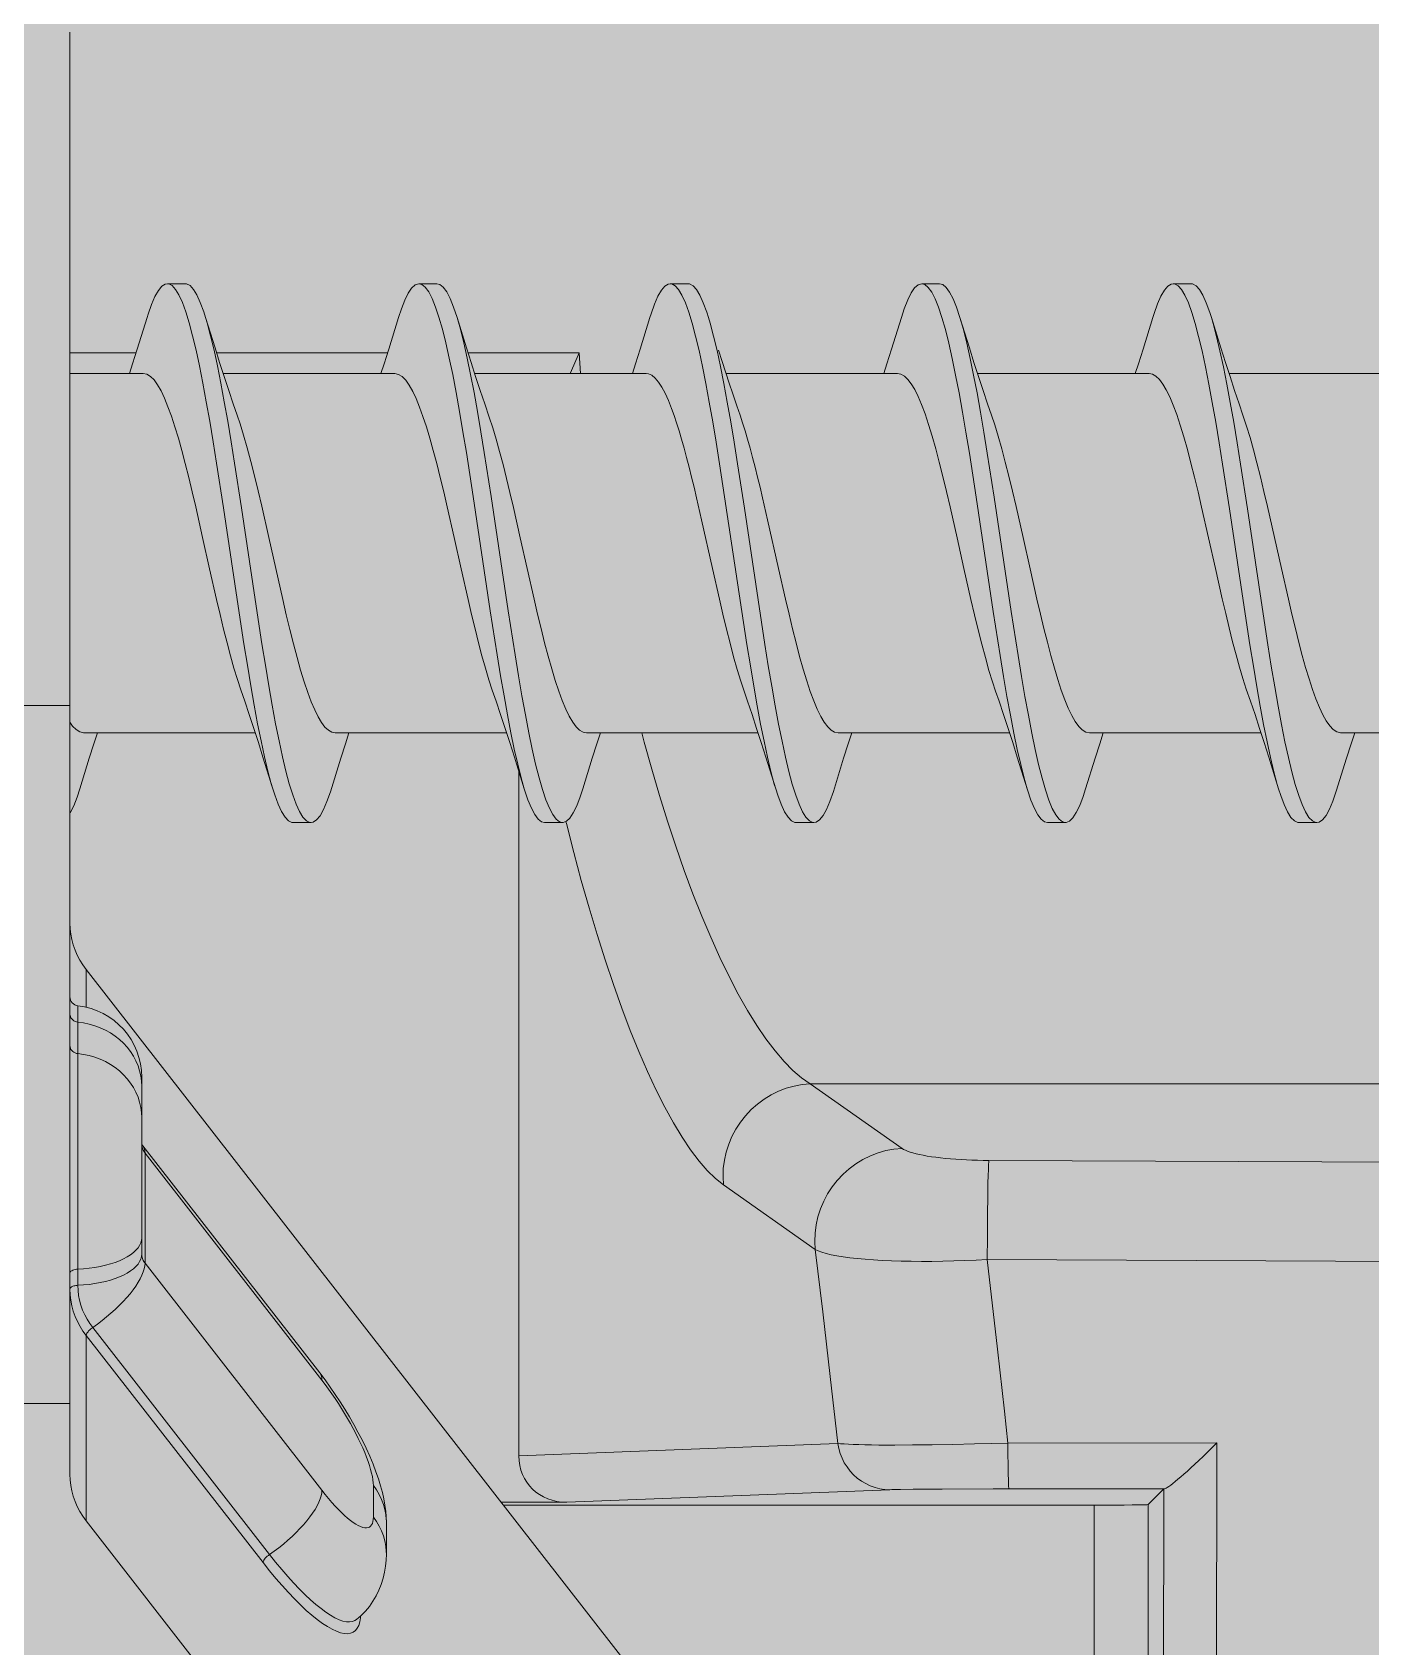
# Model space of a CAD drawing. Header units: millimetres. Extents: x -853320 to 19484, y -510814 to 9708.
# Drawn here: x 10881.43 to 10888.88, y 7735.73 to 7744.71 of the extents above; entities that cross this region are included whole.
import ezdxf

# ---------------------------------------------------------------- set-up
doc = ezdxf.new("R2010")
doc.units = ezdxf.units.MM
for name, color, linetype, lineweight in [('F_ARREDI', 7, 'Continuous', 5), ('F_ELETTRICO', 22, 'Continuous', 5), ('F_MULTI laminato OPACO', 1, 'Continuous', 5)]:
    doc.layers.add(name, color=color, linetype=linetype, lineweight=lineweight)

# ---------------------------------------------------------------- blocks, each defined once
blk = doc.blocks.new('SCATOLA INCASSO_1 P_sezione e pianta')
at = {"layer": 'F_ELETTRICO'}
for p, q in [((55460.8912, -13678.8278), (55460.8912, -13670.8252)), ((55460.5912, -13678.8304), (55460.5912, -13671.1252)), ((55466.5034, -13678.7405), (55461.733, -13672.6172)), ((55460.5035, -13678.9181), (55460.511, -13675.0829)), ((55466.5034, -13681.8091), (55461.733, -13675.6858)), ((55460.2083, -13679.1736), (55460.2113, -13677.2946)), ((55464.9988, -13678.1902), (55464.9729, -13678.2127)), ((55465.5186, -13678.5078), (55466.5034, -13679.7719)), ((55464.8318, -13678.7303), (55464.8318, -13678.5549)), ((55465.4822, -13678.5525), (55466.467, -13679.8166)), ((55464.9042, -13678.9365), (55464.9042, -13678.7611)), ((55466.5034, -13678.7405), (55466.5034, -13679.7719)), ((55460.5912, -13678.8304), (55460.5035, -13678.9181)), ((55460.8912, -13678.8278), (55464.1808, -13678.8278)), ((55463.8276, -13678.8434), (55462.0287, -13678.9136)), ((55463.8276, -13678.8434), (55464.1929, -13678.8434)), ((55461.4538, -13678.9183), (55460.5003, -13678.9185)), ((55461.3697, -13679.0012), (55461.3689, -13678.9663)), ((55461.7382, -13678.9173), (55461.4538, -13678.9183)), ((55461.8983, -13678.916), (55461.7382, -13678.9173)), ((55461.9691, -13678.9151), (55461.8983, -13678.916)), ((55462.0041, -13678.9144), (55461.9691, -13678.9151)), ((55465.1909, -13678.9101), (55466.1757, -13680.1742)), ((55461.3703, -13679.0438), (55461.3697, -13679.0012)), ((55461.371, -13679.1187), (55461.3703, -13679.0438)), ((55466.5938, -13687.0278), (55466.5938, -13678.9983)), ((55461.3713, -13679.1734), (55461.371, -13679.1187)), ((55464.0938, -13679.102), (55462.3185, -13679.1713)), ((55464.0938, -13679.102), (55464.0938, -13682.9122)), ((55461.3713, -13679.1734), (55460.2083, -13679.1736)), ((55461.5582, -13679.1681), (55461.3713, -13679.1734)), ((55461.6787, -13679.1655), (55461.5582, -13679.1681)), ((55461.7939, -13679.1636), (55461.6787, -13679.1655)), ((55461.902, -13679.1624), (55461.7939, -13679.1636)), ((55462.3608, -13679.5436), (55462.3185, -13679.1713)), ((55468.0938, -13679.3938), (55466.5938, -13679.3938)), ((55462.4026, -13679.9033), (55462.3608, -13679.5436)), ((55465.2031, -13679.5634), (55465.1734, -13679.5244)), ((55466.1757, -13680.7879), (55465.1909, -13679.5238)), ((55466.1879, -13680.8275), (55465.2031, -13679.5634)), ((55461.4861, -13680.1948), (55461.4292, -13679.6962)), ((55462.4439, -13680.2506), (55462.4026, -13679.9033)), ((55466.5494, -13680.0515), (55466.5494, -13681.6077)), ((55461.4861, -13680.1948), (55437.3638, -13680.0865)), ((55461.4857, -13680.3207), (55461.4861, -13680.1948)), ((55466.1757, -13680.1742), (55466.1757, -13680.7879)), ((55466.1938, -13680.2257), (55466.1938, -13681.2101)), ((55461.4847, -13680.4425), (55461.4857, -13680.3207)), ((55462.955, -13680.6105), (55462.4439, -13680.2506)), ((55461.4834, -13680.5523), (55461.4847, -13680.4425)), ((55461.4822, -13680.6154), (55461.4834, -13680.5523)), ((55461.4773, -13680.7467), (55437.3638, -13680.639)), ((55462.472, -13681.1733), (55461.9609, -13680.8135)), ((55466.1768, -13680.8014), (55466.1757, -13680.7879)), ((55466.1879, -13680.8275), (55466.1854, -13680.8241)), ((55462.472, -13681.1733), (55437.3638, -13681.1734)), ((55466.1951, -13681.1887), (55466.1938, -13681.1596)), ((55466.5034, -13681.5995), (55466.5034, -13681.8091)), ((55459.7513, -13682.6278), (55459.6513, -13682.6278)), ((55461.1513, -13682.6278), (55461.0513, -13682.6278)), ((55462.5513, -13682.6278), (55462.4513, -13682.6278)), ((55463.8318, -13682.6325), (55463.8294, -13682.6221)), ((55463.9513, -13682.6278), (55463.8513, -13682.6278)), ((55465.3513, -13682.6278), (55465.2513, -13682.6278)), ((55459.7333, -13682.7282), (55459.7524, -13682.7794)), ((55461.124, -13682.707), (55461.1431, -13682.7532)), ((55462.5338, -13682.7294), (55462.5529, -13682.7809)), ((55463.9245, -13682.708), (55463.9436, -13682.7545)), ((55465.3343, -13682.7306), (55465.3533, -13682.7823)), ((55459.919, -13682.9924), (55459.8641, -13682.8158)), ((55461.319, -13682.9924), (55461.2621, -13682.8095)), ((55462.719, -13682.9924), (55462.6641, -13682.8158)), ((55464.119, -13682.9924), (55464.0641, -13682.8158)), ((55465.519, -13682.9924), (55465.4641, -13682.8158)), ((55459.9286, -13683.0779), (55459.9476, -13683.1733)), ((55465.5295, -13683.0826), (55465.5486, -13683.1783)), ((55458.5623, -13683.1278), (55459.5173, -13683.1278)), ((55459.9623, -13683.1278), (55460.9173, -13683.1278)), ((55461.3623, -13683.1278), (55462.3173, -13683.1278)), ((55462.7623, -13683.1278), (55463.7173, -13683.1278)), ((55464.1623, -13683.1278), (55465.1173, -13683.1278)), ((55465.5623, -13683.1278), (55466.5173, -13683.1278)), ((55466.5938, -13683.2799), (55468.0938, -13683.2799)), ((55461.3145, -13683.5583), (55461.3526, -13683.8028)), ((55461.4145, -13683.5583), (55461.4526, -13683.8028)), ((55464.115, -13683.5614), (55464.1531, -13683.806)), ((55464.215, -13683.5614), (55464.2531, -13683.806)), ((55459.9238, -13683.6166), (55459.9619, -13683.864)), ((55460.0238, -13683.6166), (55460.0619, -13683.864)), ((55462.7243, -13683.6197), (55462.7624, -13683.8673)), ((55465.5248, -13683.6228), (55465.5629, -13683.8705)), ((55465.6248, -13683.6228), (55465.6629, -13683.8705)), ((55461.3526, -13683.8028), (55461.4479, -13684.4391)), ((55461.4526, -13683.8028), (55461.5479, -13684.4391)), ((55464.1531, -13683.806), (55464.2484, -13684.4423)), ((55464.2531, -13683.806), (55464.3484, -13684.4423)), ((55459.9619, -13683.864), (55460.0381, -13684.3745)), ((55460.0619, -13683.864), (55460.1381, -13684.3745)), ((55460.2161, -13684.042), (55460.1779, -13683.8729)), ((55462.6095, -13683.8712), (55462.6482, -13684.0419)), ((55462.7624, -13683.8673), (55462.8386, -13684.3778)), ((55463.0162, -13684.0421), (55462.9775, -13683.8712)), ((55464.0095, -13683.8712), (55464.0481, -13684.0417)), ((55464.4159, -13684.0409), (55464.3771, -13683.8697)), ((55465.5629, -13683.8705), (55465.6391, -13684.381)), ((55465.6629, -13683.8705), (55465.7391, -13684.381)), ((55462.6482, -13684.0419), (55462.7091, -13684.314)), ((55463.077, -13684.314), (55463.0162, -13684.0421)), ((55459.8868, -13684.215), (55459.9258, -13684.3873)), ((55461.2868, -13684.2149), (55461.326, -13684.3881)), ((55461.6935, -13684.386), (55461.6545, -13684.2138)), ((55465.4867, -13684.2147), (55465.5261, -13684.3885)), ((55465.8935, -13684.3859), (55465.8547, -13684.2146)), ((55462.7091, -13684.314), (55462.737, -13684.4355)), ((55463.105, -13684.4355), (55463.077, -13684.314)), ((55460.0381, -13684.3745), (55460.0762, -13684.6227)), ((55460.1381, -13684.3745), (55460.1762, -13684.6227)), ((55461.4479, -13684.4391), (55461.486, -13684.6843)), ((55461.5479, -13684.4391), (55461.586, -13684.6843)), ((55462.8386, -13684.3778), (55462.8767, -13684.6258)), ((55464.2484, -13684.4423), (55464.2865, -13684.6873)), ((55464.3484, -13684.4423), (55464.3865, -13684.6873)), ((55465.6391, -13684.381), (55465.6772, -13684.6289)), ((55465.7391, -13684.381), (55465.7772, -13684.6289)), ((55462.8628, -13684.8967), (55462.8806, -13684.9484)), ((55462.9148, -13684.8593), (55462.9339, -13684.9685)), ((55462.8806, -13684.9484), (55462.9034, -13685.0156)), ((55462.9339, -13684.9685), (55462.9529, -13685.0715)), ((55462.9034, -13685.0156), (55462.9229, -13685.0744)), ((55462.9529, -13685.0715), (55462.972, -13685.1676)), ((55459.1853, -13685.1278), (55460.1403, -13685.1278)), ((55460.5853, -13685.1278), (55461.5403, -13685.1278)), ((55461.9853, -13685.1278), (55462.9403, -13685.1278)), ((55463.3853, -13685.1278), (55464.3403, -13685.1278)), ((55463.7585, -13685.2427), (55463.7501, -13685.1278)), ((55464.7853, -13685.1278), (55465.7403, -13685.1278)), ((55466.1853, -13685.1278), (55466.5938, -13685.1278)), ((55460.1859, -13685.2701), (55460.2385, -13685.4397)), ((55461.5859, -13685.2701), (55461.6385, -13685.4397)), ((55463.7585, -13685.2427), (55464.3772, -13685.2427)), ((55464.3859, -13685.2701), (55464.4385, -13685.4397)), ((55464.8255, -13685.2427), (55465.7772, -13685.2427)), ((55465.7859, -13685.2701), (55465.8385, -13685.4397)), ((55466.2255, -13685.2427), (55466.5938, -13685.2427)), ((55460.3477, -13685.4685), (55460.3667, -13685.521)), ((55461.7575, -13685.4967), (55461.7765, -13685.544)), ((55464.5579, -13685.498), (55464.577, -13685.5451)), ((55465.9487, -13685.4714), (55465.9677, -13685.5234)), ((55460.3513, -13685.6278), (55460.4513, -13685.6278)), ((55461.7513, -13685.6278), (55461.8513, -13685.6278)), ((55463.1513, -13685.6278), (55463.2513, -13685.6278)), ((55464.5513, -13685.6278), (55464.6513, -13685.6278)), ((55465.9513, -13685.6278), (55466.0513, -13685.6278))]:
    blk.add_line(p, q, dxfattribs=at)
for points in [[(55464.98, -13678.1772), (55464.9858, -13678.1579), (55464.9939, -13678.1418), (55465.0044, -13678.129), (55465.0169, -13678.1197), (55465.0316, -13678.1139), (55465.0484, -13678.1115), (55465.0672, -13678.1126), (55465.0878, -13678.1171), (55465.1103, -13678.125), (55465.1344, -13678.1363), (55465.1602, -13678.151), (55465.1876, -13678.1689), (55465.2163, -13678.19), (55465.2464, -13678.2143), (55465.2778, -13678.2417), (55465.3101, -13678.272), (55465.3434, -13678.3051), (55465.3776, -13678.3411), (55465.4123, -13678.3794), (55465.4473, -13678.4199), (55465.4827, -13678.4627), (55465.5186, -13678.5078)], [(55464.9729, -13678.2127), (55464.9488, -13678.2374), (55464.9266, -13678.2639), (55464.9066, -13678.2922), (55464.8887, -13678.3221), (55464.8732, -13678.3535), (55464.86, -13678.3863), (55464.8494, -13678.4202), (55464.8414, -13678.4542), (55464.836, -13678.4879), (55464.8328, -13678.5215), (55464.8318, -13678.5549)], [(55464.976, -13678.21), (55464.9765, -13678.1998), (55464.98, -13678.1772)], [(55464.9988, -13678.1902), (55465.0069, -13678.1847), (55465.0208, -13678.1792), (55465.0367, -13678.177), (55465.0545, -13678.178), (55465.074, -13678.1823), (55465.0953, -13678.1898), (55465.1182, -13678.2005), (55465.1426, -13678.2144), (55465.1685, -13678.2313), (55465.1957, -13678.2514), (55465.2242, -13678.2743), (55465.2538, -13678.3002), (55465.2845, -13678.3289), (55465.316, -13678.3603), (55465.3483, -13678.3942), (55465.3812, -13678.4306), (55465.4146, -13678.4692), (55465.4483, -13678.5099), (55465.4822, -13678.5525)], [(55465.4822, -13678.5525), (55465.4887, -13678.5477), (55465.4949, -13678.5426), (55465.5007, -13678.5372), (55465.5059, -13678.5317), (55465.5103, -13678.5263), (55465.5138, -13678.5211), (55465.5165, -13678.5162), (55465.5181, -13678.5117), (55465.5186, -13678.5078)], [(55464.8318, -13678.5549), (55464.8322, -13678.5705), (55464.8349, -13678.5995), (55464.8402, -13678.6283), (55464.8481, -13678.6566), (55464.8585, -13678.6841), (55464.8714, -13678.7109), (55464.8866, -13678.7366), (55464.9042, -13678.7611)], [(55465.4822, -13678.5525), (55465.4559, -13678.5712), (55465.4301, -13678.5907), (55465.4048, -13678.611), (55465.3803, -13678.6319), (55465.3567, -13678.6533), (55465.3342, -13678.675), (55465.3128, -13678.6969), (55465.2929, -13678.7188), (55465.2744, -13678.7407), (55465.2575, -13678.7623), (55465.2423, -13678.7835), (55465.229, -13678.8042), (55465.2175, -13678.8242), (55465.208, -13678.8435), (55465.2006, -13678.8618), (55465.1952, -13678.8791), (55465.192, -13678.8952), (55465.1909, -13678.9101)], [(55464.9042, -13678.7611), (55464.9048, -13678.7476), (55464.9066, -13678.7357), (55464.9096, -13678.7255), (55464.9139, -13678.717), (55464.9194, -13678.7103), (55464.926, -13678.7053), (55464.9337, -13678.7022), (55464.9426, -13678.7009), (55464.9525, -13678.7014), (55464.9634, -13678.7038), (55464.9753, -13678.708), (55464.9882, -13678.714), (55465.0018, -13678.7218), (55465.0164, -13678.7313), (55465.0316, -13678.7425), (55465.0476, -13678.7554), (55465.0642, -13678.77), (55465.0813, -13678.786), (55465.0988, -13678.8035), (55465.1168, -13678.8224), (55465.1351, -13678.8426), (55465.1535, -13678.8639), (55465.1721, -13678.8864), (55465.1909, -13678.9101)], [(55464.8757, -13678.9734), (55464.8637, -13678.9348), (55464.8539, -13678.8979), (55464.8459, -13678.8625), (55464.8397, -13678.8282), (55464.8353, -13678.7948), (55464.8327, -13678.7623), (55464.8318, -13678.7303)], [(55464.8322, -13678.7458), (55464.8349, -13678.7749), (55464.8402, -13678.8036), (55464.8481, -13678.8319), (55464.8585, -13678.8595), (55464.8714, -13678.8862), (55464.8866, -13678.912), (55464.9042, -13678.9365)], [(55466.5938, -13678.9983), (55466.5926, -13678.9676), (55466.5892, -13678.9373), (55466.5835, -13678.9074), (55466.5755, -13678.8778), (55466.5653, -13678.8487), (55466.5529, -13678.8203), (55466.5385, -13678.7929), (55466.522, -13678.7663), (55466.5034, -13678.7405)], [(55460.2083, -13679.1736), (55460.2849, -13679.0989), (55460.3084, -13679.0766), (55460.3308, -13679.0556), (55460.3521, -13679.036), (55460.3722, -13679.0176), (55460.3913, -13679.0007), (55460.4089, -13678.9852), (55460.4251, -13678.9713), (55460.44, -13678.959), (55460.4533, -13678.9483), (55460.4651, -13678.9392), (55460.4754, -13678.9317), (55460.4841, -13678.926), (55460.4911, -13678.9219), (55460.4965, -13678.9194), (55460.5003, -13678.9185)], [(55460.5035, -13678.9181), (55460.5033, -13678.9182), (55460.503, -13678.9182), (55460.5026, -13678.9183), (55460.502, -13678.9184), (55460.5012, -13678.9184), (55460.5003, -13678.9185)], [(55461.3689, -13678.9663), (55461.3684, -13678.9521), (55461.368, -13678.9403), (55461.3675, -13678.9309), (55461.367, -13678.9241), (55461.3665, -13678.9199), (55461.366, -13678.9183)], [(55462.0287, -13678.9136), (55462.0177, -13678.914), (55462.0041, -13678.9144)], [(55462.3185, -13679.1713), (55462.3132, -13679.1433), (55462.3054, -13679.1159), (55462.295, -13679.0894), (55462.2822, -13679.064), (55462.2672, -13679.04), (55462.2499, -13679.0175), (55462.2307, -13678.9968), (55462.2097, -13678.9781), (55462.187, -13678.9615), (55462.1628, -13678.9472), (55462.1375, -13678.9353), (55462.1112, -13678.9259), (55462.0841, -13678.9191), (55462.0566, -13678.915), (55462.0287, -13678.9136)], [(55465.1734, -13679.5244), (55465.1445, -13679.4845), (55465.1164, -13679.444), (55465.0893, -13679.403), (55465.0632, -13679.3617), (55465.0379, -13679.3197), (55465.0134, -13679.2771), (55464.9899, -13679.2342), (55464.9672, -13679.1905), (55464.9452, -13679.1454), (55464.9245, -13679.0998), (55464.9059, -13679.0558), (55464.8898, -13679.0138), (55464.8757, -13678.9734)], [(55465.1909, -13679.5238), (55465.1721, -13679.4991), (55465.1535, -13679.4738), (55465.1351, -13679.4479), (55465.1168, -13679.4212), (55465.0988, -13679.3939), (55465.0813, -13679.3664), (55465.0642, -13679.3385), (55465.0476, -13679.3104), (55465.0316, -13679.2824), (55465.0164, -13679.2545), (55465.0018, -13679.2267), (55464.9882, -13679.1993), (55464.9753, -13679.1724), (55464.9634, -13679.1459), (55464.9525, -13679.1203), (55464.9426, -13679.0954), (55464.9337, -13679.0713), (55464.926, -13679.0483), (55464.9194, -13679.0264), (55464.9139, -13679.0057), (55464.9096, -13678.9862), (55464.9066, -13678.9683), (55464.9048, -13678.9517), (55464.9042, -13678.9365)], [(55461.4292, -13679.6962), (55461.3907, -13679.3503), (55461.3713, -13679.1734)], [(55462.3185, -13679.1713), (55462.3025, -13679.1696), (55462.2827, -13679.168), (55462.2592, -13679.1665), (55462.2322, -13679.1653), (55462.2016, -13679.1643), (55462.1677, -13679.1634), (55462.1306, -13679.1627), (55462.0903, -13679.1623), (55462.0472, -13679.162), (55462.0013, -13679.1619), (55461.902, -13679.1624)], [(55465.2031, -13679.5634), (55465.2006, -13679.56), (55465.1952, -13679.5494), (55465.192, -13679.5373), (55465.1909, -13679.5238)], [(55466.467, -13679.8166), (55466.4719, -13679.8131), (55466.4767, -13679.8093), (55466.4812, -13679.8054), (55466.4855, -13679.8013), (55466.4894, -13679.7972), (55466.493, -13679.7931), (55466.4961, -13679.7891), (55466.4987, -13679.7852), (55466.5007, -13679.7815), (55466.5022, -13679.778), (55466.5031, -13679.7748), (55466.5034, -13679.7719)], [(55466.5034, -13679.7719), (55466.5214, -13679.7967), (55466.5376, -13679.8227), (55466.5521, -13679.85), (55466.5647, -13679.8785), (55466.5751, -13679.9079), (55466.5833, -13679.938), (55466.5891, -13679.9683), (55466.5927, -13679.9989), (55466.5938, -13680.0297)], [(55466.467, -13679.8166), (55466.4407, -13679.8353), (55466.4149, -13679.8548), (55466.3896, -13679.8751), (55466.3651, -13679.896), (55466.3415, -13679.9174), (55466.319, -13679.9391), (55466.2977, -13679.961), (55466.2777, -13679.9829), (55466.2592, -13680.0048), (55466.2423, -13680.0264), (55466.2271, -13680.0476), (55466.2138, -13680.0683), (55466.2023, -13680.0883), (55466.1928, -13680.1076), (55466.1854, -13680.1259), (55466.18, -13680.1432), (55466.1768, -13680.1593), (55466.1757, -13680.1742)], [(55466.467, -13679.8166), (55466.4834, -13679.8392), (55466.4982, -13679.8629), (55466.5114, -13679.8877), (55466.5228, -13679.9137), (55466.5323, -13679.9405), (55466.5398, -13679.9679), (55466.5451, -13679.9956), (55466.5483, -13680.0235), (55466.5494, -13680.0515)], [(55466.5494, -13680.0515), (55466.5173, -13680.0536), (55466.4858, -13680.0569), (55466.4549, -13680.0613), (55466.425, -13680.0668), (55466.3962, -13680.0733), (55466.3687, -13680.0808), (55466.3427, -13680.0893), (55466.3183, -13680.0986), (55466.2957, -13680.1088), (55466.2751, -13680.1198), (55466.2565, -13680.1315), (55466.2402, -13680.1438), (55466.2263, -13680.1566), (55466.2147, -13680.1699), (55466.2056, -13680.1835), (55466.1991, -13680.1974), (55466.1951, -13680.2115), (55466.1938, -13680.2257)], [(55466.5494, -13680.0515), (55466.5554, -13680.051), (55466.5612, -13680.0503), (55466.5667, -13680.0492), (55466.572, -13680.0478), (55466.5768, -13680.0462), (55466.5811, -13680.0443), (55466.5849, -13680.0422), (55466.588, -13680.0399), (55466.5905, -13680.0375), (55466.5924, -13680.035), (55466.5935, -13680.0324), (55466.5938, -13680.0297)], [(55466.5494, -13680.1414), (55466.5173, -13680.1435), (55466.4858, -13680.1468), (55466.4549, -13680.1512), (55466.425, -13680.1567), (55466.3962, -13680.1632), (55466.3687, -13680.1707), (55466.3427, -13680.1792), (55466.3183, -13680.1885), (55466.2957, -13680.1987), (55466.2751, -13680.2097), (55466.2565, -13680.2214), (55466.2402, -13680.2336), (55466.2263, -13680.2465), (55466.2147, -13680.2597)], [(55466.5494, -13680.1414), (55466.5573, -13680.1407), (55466.5649, -13680.1394), (55466.572, -13680.1377), (55466.5783, -13680.1355), (55466.5837, -13680.1328), (55466.588, -13680.1298), (55466.5912, -13680.1266), (55466.5932, -13680.1231), (55466.5938, -13680.1196)], [(55462.4439, -13680.2506), (55462.4272, -13680.2428), (55462.4067, -13680.2354), (55462.3826, -13680.2285), (55462.3549, -13680.2219), (55462.3237, -13680.2158), (55462.2892, -13680.2102), (55462.2514, -13680.2052), (55462.2105, -13680.2006), (55462.1667, -13680.1966), (55462.1202, -13680.1932), (55462.0711, -13680.1903), (55462.0197, -13680.188), (55461.9661, -13680.1863), (55461.9105, -13680.1852), (55461.8532, -13680.1848), (55461.7944, -13680.1849), (55461.7343, -13680.1857), (55461.6732, -13680.1871), (55461.6113, -13680.1891), (55461.5488, -13680.1916), (55461.4861, -13680.1948)], [(55466.1757, -13680.1742), (55466.1794, -13680.1792), (55466.1827, -13680.1845), (55466.1856, -13680.19), (55466.1881, -13680.1957), (55466.1902, -13680.2016), (55466.1918, -13680.2076), (55466.1929, -13680.2136), (55466.1936, -13680.2197), (55466.1938, -13680.2257)], [(55461.9609, -13680.8135), (55462.0059, -13680.8094), (55462.0506, -13680.8012), (55462.0944, -13680.7888), (55462.1372, -13680.7723), (55462.1783, -13680.752), (55462.2177, -13680.728), (55462.2548, -13680.7004), (55462.2894, -13680.6696), (55462.3211, -13680.6358), (55462.3497, -13680.5992), (55462.375, -13680.5603), (55462.3967, -13680.5193), (55462.4147, -13680.4766), (55462.4287, -13680.4325), (55462.4387, -13680.3875), (55462.4446, -13680.3419), (55462.4463, -13680.2962), (55462.4439, -13680.2506)], [(55466.2147, -13680.2597), (55466.2056, -13680.2734), (55466.1991, -13680.2873), (55466.1951, -13680.3014), (55466.1938, -13680.3156)], [(55461.4773, -13680.7467), (55461.4781, -13680.7377), (55461.4788, -13680.7252), (55461.4795, -13680.7094), (55461.4802, -13680.6903), (55461.4809, -13680.6682), (55461.4822, -13680.6154)], [(55462.4721, -13681.1734), (55462.5171, -13681.1693), (55462.5617, -13681.161), (55462.6056, -13681.1486), (55462.6483, -13681.1322), (55462.6895, -13681.1119), (55462.7288, -13681.0878), (55462.7659, -13681.0603), (55462.8005, -13681.0295), (55462.8323, -13680.9956), (55462.8609, -13680.9591), (55462.8862, -13680.9202), (55462.9079, -13680.8791), (55462.9258, -13680.8364), (55462.9399, -13680.7924), (55462.9499, -13680.7474), (55462.9558, -13680.7018), (55462.9575, -13680.656), (55462.955, -13680.6105)], [(55463.8294, -13682.6221), (55463.7886, -13682.4617), (55463.7466, -13682.3052), (55463.7033, -13682.1526), (55463.6591, -13682.0051), (55463.6139, -13681.8628), (55463.5677, -13681.7256), (55463.521, -13681.5948), (55463.4737, -13681.4705), (55463.4259, -13681.3525), (55463.3778, -13681.2419), (55463.3297, -13681.1388), (55463.2813, -13681.0431), (55463.2332, -13680.9557), (55463.1854, -13680.8765), (55463.1378, -13680.8056), (55463.091, -13680.7435), (55463.0449, -13680.6904), (55462.9996, -13680.646), (55462.955, -13680.6105)], [(55461.9609, -13680.8135), (55461.9524, -13680.8082), (55461.942, -13680.8031), (55461.9299, -13680.798), (55461.9158, -13680.7931), (55461.9, -13680.7884), (55461.8825, -13680.7838), (55461.8634, -13680.7794), (55461.8427, -13680.7753), (55461.8206, -13680.7713), (55461.7971, -13680.7676), (55461.7722, -13680.7642), (55461.7462, -13680.7611), (55461.7192, -13680.7582), (55461.691, -13680.7556), (55461.6621, -13680.7534), (55461.6324, -13680.7514), (55461.602, -13680.7498), (55461.5713, -13680.7485), (55461.5403, -13680.7476), (55461.509, -13680.747), (55461.4773, -13680.7467)], [(55466.1881, -13680.8094), (55466.1856, -13680.8037), (55466.1827, -13680.7982), (55466.1794, -13680.7929), (55466.1757, -13680.7879)], [(55466.1854, -13680.8241), (55466.18, -13680.8135), (55466.1768, -13680.8014)], [(55466.1879, -13680.8275), (55466.1898, -13680.8302), (55466.1912, -13680.8325), (55466.1923, -13680.8345), (55466.193, -13680.8361), (55466.1934, -13680.8372), (55466.1936, -13680.8381), (55466.1938, -13680.8388), (55466.1938, -13680.8392), (55466.1938, -13680.8395)], [(55466.1938, -13680.8395), (55466.1936, -13680.8334), (55466.1929, -13680.8273), (55466.1918, -13680.8213), (55466.1902, -13680.8153), (55466.1881, -13680.8094)], [(55466.5494, -13681.3415), (55466.5173, -13681.3371), (55466.4858, -13681.3304), (55466.4549, -13681.3214), (55466.425, -13681.3101), (55466.3962, -13681.2968), (55466.3687, -13681.2814), (55466.3427, -13681.264), (55466.3183, -13681.2448), (55466.2957, -13681.2239), (55466.2751, -13681.2014), (55466.2565, -13681.1775), (55466.2402, -13681.1523), (55466.2263, -13681.126), (55466.2147, -13681.0988), (55466.2056, -13681.0708), (55466.1991, -13681.0422), (55466.1951, -13681.0133), (55466.1938, -13680.9842)], [(55463.4095, -13683.1278), (55463.3958, -13683.0753), (55463.3544, -13682.9254), (55463.3113, -13682.7786), (55463.2666, -13682.6353), (55463.2207, -13682.4961), (55463.1735, -13682.3614), (55463.1251, -13682.2316), (55463.0759, -13682.1074), (55463.0259, -13681.989), (55462.9752, -13681.8769), (55462.9241, -13681.7715), (55462.8728, -13681.6732), (55462.8212, -13681.5822), (55462.7698, -13681.4989), (55462.7187, -13681.4236), (55462.6678, -13681.3565), (55462.6177, -13681.2978), (55462.5684, -13681.2476), (55462.5199, -13681.2061), (55462.472, -13681.1733)], [(55466.5494, -13681.5168), (55466.5173, -13681.5124), (55466.4858, -13681.5057), (55466.4549, -13681.4967), (55466.425, -13681.4855), (55466.3962, -13681.4721), (55466.3687, -13681.4567), (55466.3427, -13681.4394), (55466.3183, -13681.4201), (55466.2957, -13681.3992), (55466.2751, -13681.3767), (55466.2565, -13681.3528), (55466.2402, -13681.3276), (55466.2263, -13681.3013), (55466.2147, -13681.2741), (55466.2056, -13681.2461), (55466.1991, -13681.2176), (55466.1951, -13681.1887)], [(55466.5494, -13681.3415), (55466.5573, -13681.3429), (55466.5649, -13681.3454), (55466.572, -13681.349), (55466.5783, -13681.3536), (55466.5837, -13681.359), (55466.588, -13681.3651), (55466.5912, -13681.3718), (55466.5932, -13681.3789), (55466.5938, -13681.3862)], [(55466.5494, -13681.5168), (55466.5573, -13681.5182), (55466.5649, -13681.5208), (55466.572, -13681.5244), (55466.5783, -13681.5289), (55466.5837, -13681.5344), (55466.588, -13681.5405), (55466.5912, -13681.5472), (55466.5932, -13681.5543), (55466.5938, -13681.5615)], [(55466.5938, -13682.0669), (55466.5926, -13682.0362), (55466.5892, -13682.0059), (55466.5835, -13681.976), (55466.5755, -13681.9464), (55466.5653, -13681.9173), (55466.5529, -13681.8889), (55466.5385, -13681.8615), (55466.522, -13681.8349), (55466.5034, -13681.8091)], [(55459.5428, -13682.8021), (55459.5619, -13682.747), (55459.5809, -13682.702), (55459.6, -13682.6674), (55459.619, -13682.6435), (55459.6381, -13682.6304), (55459.6513, -13682.6278)], [(55459.6513, -13682.6278), (55459.6571, -13682.6283), (55459.6762, -13682.6371), (55459.6952, -13682.6568), (55459.7143, -13682.6873), (55459.7333, -13682.7282)], [(55459.7513, -13682.6278), (55459.7571, -13682.6283), (55459.7762, -13682.6371), (55459.7952, -13682.6568), (55459.8143, -13682.6873), (55459.8333, -13682.7282), (55459.8524, -13682.7794), (55459.8641, -13682.8158)], [(55460.9385, -13682.8158), (55460.9526, -13682.7727), (55460.9716, -13682.7227), (55460.9907, -13682.683), (55461.0097, -13682.6538), (55461.0288, -13682.6354), (55461.0478, -13682.628), (55461.0513, -13682.6278)], [(55461.0513, -13682.6278), (55461.0669, -13682.6314), (55461.0859, -13682.6459), (55461.105, -13682.6711), (55461.124, -13682.707)], [(55461.1513, -13682.6278), (55461.1669, -13682.6314), (55461.1859, -13682.6459), (55461.205, -13682.6711), (55461.224, -13682.707), (55461.2431, -13682.7532), (55461.2621, -13682.8095)], [(55462.3433, -13682.8006), (55462.3623, -13682.7458), (55462.3814, -13682.701), (55462.4004, -13682.6667), (55462.4195, -13682.643), (55462.4385, -13682.6302), (55462.4513, -13682.6278)], [(55462.4513, -13682.6278), (55462.4576, -13682.6284), (55462.4767, -13682.6375), (55462.4957, -13682.6574), (55462.5148, -13682.6882), (55462.5338, -13682.7294)], [(55462.5513, -13682.6278), (55462.5576, -13682.6284), (55462.5767, -13682.6375), (55462.5957, -13682.6574), (55462.6148, -13682.6882), (55462.6338, -13682.7294), (55462.6529, -13682.7809), (55462.6641, -13682.8158)], [(55463.7385, -13682.8158), (55463.7531, -13682.7712), (55463.7721, -13682.7215), (55463.7912, -13682.6821), (55463.8102, -13682.6532), (55463.8293, -13682.6351), (55463.8483, -13682.6279), (55463.8513, -13682.6278)], [(55463.8513, -13682.6278), (55463.8674, -13682.6317), (55463.8864, -13682.6464), (55463.9055, -13682.6719), (55463.9245, -13682.708)], [(55463.9513, -13682.6278), (55463.9674, -13682.6317), (55463.9864, -13682.6464), (55464.0055, -13682.6719), (55464.0245, -13682.708), (55464.0436, -13682.7545), (55464.0641, -13682.8158)], [(55465.0859, -13682.9855), (55465.1438, -13682.7991), (55465.1628, -13682.7445), (55465.1819, -13682.7), (55465.2009, -13682.666), (55465.22, -13682.6426), (55465.239, -13682.6301), (55465.2513, -13682.6278)], [(55465.2513, -13682.6278), (55465.2581, -13682.6285), (55465.2771, -13682.6378), (55465.2962, -13682.6581), (55465.3152, -13682.6891), (55465.3343, -13682.7306)], [(55465.3513, -13682.6278), (55465.3581, -13682.6285), (55465.3771, -13682.6378), (55465.3962, -13682.6581), (55465.4152, -13682.6891), (55465.4343, -13682.7306), (55465.4533, -13682.7823), (55465.4641, -13682.8158)], [(55461.1431, -13682.7532), (55461.1621, -13682.8095), (55461.1812, -13682.8755), (55461.2002, -13682.9505), (55461.2193, -13683.0342), (55461.2383, -13683.1259)], [(55463.9436, -13682.7545), (55463.9626, -13682.8111), (55463.9817, -13682.8773), (55464.0007, -13682.9526), (55464.0198, -13683.0365), (55464.0388, -13683.1283)], [(55466.5385, -13682.8158), (55466.5535, -13682.7699), (55466.5726, -13682.7204), (55466.5917, -13682.6812), (55466.5938, -13682.678)], [(55459.5428, -13682.8021), (55459.4859, -13682.9855), (55459.4602, -13683.0664), (55459.4403, -13683.1278)], [(55459.7524, -13682.7794), (55459.7714, -13682.8405), (55459.7905, -13682.9109), (55459.8095, -13682.9903), (55459.8286, -13683.0779), (55459.8476, -13683.1733)], [(55459.8641, -13682.8158), (55459.8714, -13682.8405), (55459.8905, -13682.9109), (55459.9095, -13682.9903), (55459.9286, -13683.0779)], [(55460.9385, -13682.8158), (55460.8859, -13682.9855), (55460.8602, -13683.0664), (55460.8403, -13683.1278)], [(55461.2641, -13682.8158), (55461.2812, -13682.8755), (55461.3002, -13682.9505), (55461.3193, -13683.0342), (55461.3383, -13683.1259)], [(55462.3433, -13682.8006), (55462.2859, -13682.9855), (55462.2602, -13683.0664), (55462.2403, -13683.1278)], [(55462.5529, -13682.7809), (55462.5719, -13682.8422), (55462.591, -13682.9129), (55462.61, -13682.9924), (55462.6291, -13683.0803), (55462.6481, -13683.1758)], [(55462.6641, -13682.8158), (55462.6719, -13682.8422), (55462.691, -13682.9129), (55462.71, -13682.9924), (55462.7291, -13683.0803), (55462.7481, -13683.1758), (55462.7672, -13683.2783), (55462.7862, -13683.3869), (55462.8053, -13683.501), (55462.8243, -13683.6197), (55462.8434, -13683.7421)], [(55463.7385, -13682.8158), (55463.6859, -13682.9855), (55463.6602, -13683.0664), (55463.6403, -13683.1278)], [(55464.0641, -13682.8158), (55464.0817, -13682.8773), (55464.1007, -13682.9526), (55464.1198, -13683.0365), (55464.1388, -13683.1283)], [(55465.3533, -13682.7823), (55465.3724, -13682.8439), (55465.3914, -13682.9148), (55465.4105, -13682.9946), (55465.4295, -13683.0826), (55465.4486, -13683.1783)], [(55465.4641, -13682.8158), (55465.4724, -13682.8439), (55465.4914, -13682.9148), (55465.5105, -13682.9946), (55465.5295, -13683.0826)], [(55466.5385, -13682.8158), (55466.4859, -13682.9855), (55466.4602, -13683.0664), (55466.4403, -13683.1278)], [(55460.0206, -13683.303), (55459.9955, -13683.2286), (55459.9702, -13683.152), (55459.9447, -13683.0733), (55459.919, -13682.9924)], [(55461.4399, -13683.3589), (55461.4206, -13683.303), (55461.3955, -13683.2286), (55461.3702, -13683.152), (55461.3447, -13683.0733), (55461.319, -13682.9924)], [(55462.8399, -13683.3589), (55462.8206, -13683.303), (55462.7955, -13683.2286), (55462.7702, -13683.152), (55462.7447, -13683.0733), (55462.719, -13682.9924)], [(55464.2419, -13683.3647), (55464.2206, -13683.303), (55464.1955, -13683.2286), (55464.1702, -13683.152), (55464.1447, -13683.0733), (55464.119, -13682.9924)], [(55465.0859, -13682.9855), (55465.0602, -13683.0664), (55465.0403, -13683.1278)], [(55465.6424, -13683.3662), (55465.6206, -13683.303), (55465.5955, -13683.2286), (55465.5702, -13683.152), (55465.5447, -13683.0733), (55465.519, -13682.9924)], [(55459.5173, -13683.1278), (55459.52, -13683.1279), (55459.5398, -13683.1328), (55459.5596, -13683.1457), (55459.5793, -13683.1662), (55459.5987, -13683.1938), (55459.618, -13683.2282), (55459.6372, -13683.2691), (55459.6564, -13683.3163), (55459.6754, -13683.3691), (55459.6945, -13683.4275), (55459.7135, -13683.4908), (55459.7325, -13683.5588), (55459.7515, -13683.6312), (55459.7708, -13683.708), (55459.7902, -13683.7885), (55459.8096, -13683.8713)], [(55459.8476, -13683.1733), (55459.8667, -13683.2756), (55459.8857, -13683.3841), (55459.9048, -13683.4981), (55459.9238, -13683.6166)], [(55459.9476, -13683.1733), (55459.9667, -13683.2756), (55459.9857, -13683.3841), (55460.0048, -13683.4981), (55460.0238, -13683.6166)], [(55460.9173, -13683.1278), (55460.9377, -13683.1319), (55460.9573, -13683.1438), (55460.9769, -13683.1633), (55460.9964, -13683.19), (55461.0157, -13683.2237), (55461.0351, -13683.2643), (55461.0545, -13683.3114), (55461.0739, -13683.3646), (55461.0933, -13683.4237), (55461.1128, -13683.4883), (55461.1323, -13683.558), (55461.1517, -13683.6318), (55461.171, -13683.7088), (55461.1903, -13683.7887), (55461.2095, -13683.8712)], [(55461.2383, -13683.1259), (55461.2574, -13683.2249), (55461.2764, -13683.3305), (55461.2955, -13683.4419), (55461.3145, -13683.5583)], [(55461.3383, -13683.1259), (55461.3574, -13683.2249), (55461.3764, -13683.3305), (55461.3955, -13683.4419), (55461.4145, -13683.5583)], [(55462.3173, -13683.1278), (55462.3363, -13683.1314), (55462.3555, -13683.1424), (55462.3748, -13683.1608), (55462.394, -13683.1864), (55462.4133, -13683.2192), (55462.4327, -13683.2588), (55462.4521, -13683.3052), (55462.4716, -13683.358), (55462.4912, -13683.417), (55462.511, -13683.4823), (55462.5309, -13683.5531), (55462.5508, -13683.6281), (55462.5704, -13683.7065), (55462.59, -13683.7878), (55462.6095, -13683.8712)], [(55462.6481, -13683.1758), (55462.6672, -13683.2783), (55462.6862, -13683.3869), (55462.7053, -13683.501), (55462.7243, -13683.6197)], [(55463.7173, -13683.1278), (55463.7365, -13683.1315), (55463.7559, -13683.1427), (55463.7752, -13683.1613), (55463.7945, -13683.1871), (55463.8138, -13683.2201), (55463.8332, -13683.26), (55463.8526, -13683.3066), (55463.8721, -13683.3595), (55463.8917, -13683.4186), (55463.9115, -13683.4839), (55463.9313, -13683.5545), (55463.9511, -13683.6294), (55463.9707, -13683.7074), (55463.9901, -13683.7882), (55464.0095, -13683.8712)], [(55464.0388, -13683.1283), (55464.0579, -13683.2275), (55464.0769, -13683.3333), (55464.096, -13683.4448), (55464.115, -13683.5614)], [(55464.1388, -13683.1283), (55464.1579, -13683.2275), (55464.1769, -13683.3333), (55464.196, -13683.4448), (55464.215, -13683.5614)], [(55465.1174, -13683.1278), (55465.1351, -13683.131), (55465.1544, -13683.1416), (55465.1736, -13683.1595), (55465.1927, -13683.1845), (55465.2118, -13683.2163), (55465.2309, -13683.2549), (55465.2502, -13683.3004), (55465.2696, -13683.3524), (55465.2892, -13683.4109), (55465.3091, -13683.4759), (55465.3292, -13683.5468), (55465.3493, -13683.6223), (55465.3693, -13683.7019), (55465.3894, -13683.7849), (55465.4092, -13683.8698)], [(55465.4486, -13683.1783), (55465.4676, -13683.281), (55465.4867, -13683.3898), (55465.5057, -13683.504), (55465.5248, -13683.6228)], [(55465.5486, -13683.1783), (55465.5676, -13683.281), (55465.5867, -13683.3898), (55465.6057, -13683.504), (55465.6248, -13683.6228)], [(55466.5173, -13683.1278), (55466.5389, -13683.1325), (55466.5589, -13683.1451), (55466.5786, -13683.1653), (55466.5938, -13683.1867)], [(55460.1779, -13683.8729), (55460.1587, -13683.7909), (55460.1396, -13683.7114), (55460.1204, -13683.6349), (55460.1013, -13683.5621), (55460.0822, -13683.4935), (55460.0631, -13683.4296), (55460.0439, -13683.3707), (55460.0206, -13683.303)], [(55461.5771, -13683.8694), (55461.5572, -13683.7843), (55461.5371, -13683.7011), (55461.517, -13683.6214), (55461.4969, -13683.546), (55461.4769, -13683.4753), (55461.4571, -13683.4106), (55461.4399, -13683.3589)], [(55462.9775, -13683.8712), (55462.9578, -13683.7872), (55462.938, -13683.7051), (55462.9182, -13683.6262), (55462.8983, -13683.5509), (55462.8783, -13683.48), (55462.8584, -13683.4148), (55462.8399, -13683.3589)], [(55464.3771, -13683.8697), (55464.3577, -13683.7866), (55464.3383, -13683.7061), (55464.3189, -13683.6289), (55464.2996, -13683.5559), (55464.2804, -13683.4873), (55464.2611, -13683.4234), (55464.2419, -13683.3647)], [(55465.7772, -13683.8701), (55465.7577, -13683.7866), (55465.7382, -13683.7055), (55465.7187, -13683.6282), (55465.6995, -13683.5555), (55465.6805, -13683.4875), (55465.6614, -13683.4242), (55465.6424, -13683.3662)], [(55462.8434, -13683.7421), (55462.9005, -13684.1224), (55462.9577, -13684.5032)], [(55459.8096, -13683.8713), (55459.8481, -13684.0415), (55459.8868, -13684.215)], [(55461.2095, -13683.8712), (55461.2481, -13684.0414), (55461.2868, -13684.2149)], [(55461.6545, -13684.2138), (55461.6161, -13684.0417), (55461.5771, -13683.8694)], [(55465.4092, -13683.8698), (55465.4482, -13684.0418), (55465.4867, -13684.2147)], [(55465.8547, -13684.2146), (55465.816, -13684.0412), (55465.7772, -13683.8701)], [(55460.2931, -13684.3845), (55460.2544, -13684.2135), (55460.2161, -13684.042)], [(55464.0481, -13684.0417), (55464.0865, -13684.2136), (55464.1248, -13684.3827)], [(55464.4933, -13684.3853), (55464.4546, -13684.2142), (55464.4159, -13684.0409)], [(55459.9258, -13684.3873), (55459.9455, -13684.4714), (55459.9652, -13684.5531), (55459.9848, -13684.6309), (55460.0041, -13684.7039), (55460.0234, -13684.7722), (55460.0425, -13684.8355), (55460.0628, -13684.8966)], [(55460.5853, -13685.1278), (55460.5665, -13685.1242), (55460.5472, -13685.1132), (55460.528, -13685.0949), (55460.5088, -13685.0694), (55460.4896, -13685.037), (55460.4704, -13684.9978), (55460.451, -13684.9517), (55460.4316, -13684.8992), (55460.412, -13684.8403), (55460.3922, -13684.7752), (55460.3722, -13684.7044), (55460.3523, -13684.6292), (55460.3325, -13684.5503), (55460.3127, -13684.4684), (55460.2931, -13684.3845)], [(55461.326, -13684.3881), (55461.3459, -13684.4732), (55461.366, -13684.5561), (55461.3859, -13684.6351), (55461.4057, -13684.7095), (55461.4254, -13684.7791), (55461.4449, -13684.8428), (55461.4628, -13684.8966)], [(55461.9853, -13685.1278), (55461.9673, -13685.1245), (55461.9477, -13685.1136), (55461.9283, -13685.0952), (55461.9092, -13685.0701), (55461.8904, -13685.0384), (55461.8714, -13684.9999), (55461.8522, -13684.9546), (55461.8329, -13684.9029), (55461.8134, -13684.8446), (55461.7936, -13684.7799), (55461.7735, -13684.7092), (55461.7535, -13684.6338), (55461.7334, -13684.5542), (55461.7134, -13684.4711), (55461.6935, -13684.386)], [(55462.737, -13684.4355), (55462.751, -13684.4944), (55462.7648, -13684.5515), (55462.7786, -13684.6067), (55462.7925, -13684.6603), (55462.8064, -13684.7122), (55462.8204, -13684.7618), (55462.8343, -13684.809), (55462.8483, -13684.8534), (55462.8628, -13684.8967)], [(55463.2441, -13684.9335), (55463.2301, -13684.895), (55463.2162, -13684.8534), (55463.2023, -13684.809), (55463.1883, -13684.7618), (55463.1743, -13684.7122), (55463.1604, -13684.6603), (55463.1466, -13684.6067), (55463.1328, -13684.5515), (55463.1189, -13684.4944), (55463.105, -13684.4355)], [(55464.1248, -13684.3827), (55464.1439, -13684.4647), (55464.1631, -13684.5443), (55464.1822, -13684.6208), (55464.2013, -13684.6935), (55464.2205, -13684.7621), (55464.2396, -13684.8261), (55464.2587, -13684.8849)], [(55464.7853, -13685.1278), (55464.7636, -13685.1231), (55464.7438, -13685.1105), (55464.724, -13685.0903), (55464.7046, -13685.0629), (55464.6853, -13685.0287), (55464.6661, -13684.988), (55464.647, -13684.9414), (55464.6281, -13684.8892), (55464.6092, -13684.8313), (55464.5901, -13684.7681), (55464.571, -13684.7001), (55464.5518, -13684.6273), (55464.5324, -13684.5499), (55464.5128, -13684.4688), (55464.4933, -13684.3853)], [(55465.5261, -13684.3885), (55465.5462, -13684.4743), (55465.5664, -13684.558), (55465.5866, -13684.638), (55465.6068, -13684.7135), (55465.6269, -13684.7842), (55465.6467, -13684.8487), (55465.6628, -13684.8966)], [(55466.1853, -13685.1278), (55466.1649, -13685.1236), (55466.1451, -13685.1115), (55466.1254, -13685.0919), (55466.1059, -13685.0649), (55466.0864, -13685.031), (55466.0671, -13684.9903), (55466.0478, -13684.9433), (55466.0285, -13684.8903), (55466.0093, -13684.8317), (55465.9901, -13684.7681), (55465.971, -13684.6998), (55465.9517, -13684.627), (55465.9324, -13684.5498), (55465.9129, -13684.4692), (55465.8935, -13684.3859)], [(55462.9577, -13684.5032), (55462.9767, -13684.6258), (55462.9958, -13684.7448), (55463.0148, -13684.8593), (55463.0339, -13684.9685), (55463.0529, -13685.0715), (55463.072, -13685.1676), (55463.091, -13685.2561), (55463.1101, -13685.3364)], [(55460.0762, -13684.6227), (55460.0953, -13684.7418), (55460.1143, -13684.8565), (55460.1334, -13684.9658), (55460.1524, -13685.0689), (55460.1715, -13685.1652)], [(55460.1762, -13684.6227), (55460.1953, -13684.7418), (55460.2143, -13684.8565), (55460.2334, -13684.9658), (55460.2524, -13685.0689)], [(55462.8767, -13684.6258), (55462.8958, -13684.7448), (55462.9148, -13684.8593)], [(55465.6772, -13684.6289), (55465.6963, -13684.7478), (55465.7153, -13684.8622), (55465.7344, -13684.9712), (55465.7534, -13685.074), (55465.7725, -13685.17)], [(55465.7772, -13684.6289), (55465.7963, -13684.7478), (55465.8153, -13684.8622), (55465.8344, -13684.9712), (55465.8534, -13685.074)], [(55461.486, -13684.6843), (55461.5051, -13684.8012), (55461.5241, -13684.9132), (55461.5432, -13685.0195), (55461.5622, -13685.1192)], [(55461.586, -13684.6843), (55461.6051, -13684.8012), (55461.6241, -13684.9132), (55461.6432, -13685.0195), (55461.6622, -13685.1192)], [(55464.2865, -13684.6873), (55464.3055, -13684.8041), (55464.3246, -13684.916), (55464.3436, -13685.0221), (55464.3627, -13685.1217)], [(55464.3865, -13684.6873), (55464.4055, -13684.8041), (55464.4246, -13684.916), (55464.4436, -13685.0221), (55464.4627, -13685.1217)], [(55460.0628, -13684.8966), (55460.0844, -13684.9596), (55460.1095, -13685.0339), (55460.1347, -13685.1105), (55460.1602, -13685.1892), (55460.1859, -13685.2701)], [(55461.4628, -13684.8966), (55461.4845, -13684.9596), (55461.5095, -13685.0339), (55461.5347, -13685.1105), (55461.5602, -13685.1892), (55461.5859, -13685.2701)], [(55464.2587, -13684.8849), (55464.2844, -13684.9596), (55464.3095, -13685.0339), (55464.3347, -13685.1105), (55464.3602, -13685.1892), (55464.3859, -13685.2701)], [(55465.6628, -13684.8966), (55465.6845, -13684.9596), (55465.7095, -13685.0339), (55465.7347, -13685.1105), (55465.7602, -13685.1892), (55465.7859, -13685.2701)], [(55463.3853, -13685.1278), (55463.3728, -13685.1262), (55463.354, -13685.1179), (55463.3352, -13685.1026), (55463.3165, -13685.0806), (55463.2981, -13685.0522), (55463.2799, -13685.0179), (55463.2619, -13684.9782), (55463.2441, -13684.9335)], [(55460.2524, -13685.0689), (55460.2715, -13685.1652), (55460.2905, -13685.254), (55460.3096, -13685.3345), (55460.3286, -13685.4061), (55460.3477, -13685.4685)], [(55462.9229, -13685.0744), (55462.9622, -13685.1957), (55462.9822, -13685.2586)], [(55465.8534, -13685.074), (55465.8725, -13685.17), (55465.8915, -13685.2583), (55465.9106, -13685.3383), (55465.9296, -13685.4096), (55465.9487, -13685.4714)], [(55460.1715, -13685.1652), (55460.1905, -13685.254), (55460.2096, -13685.3345), (55460.2286, -13685.4061), (55460.2385, -13685.4397)], [(55460.5641, -13685.4397), (55460.619, -13685.2631), (55460.6447, -13685.1822), (55460.6623, -13685.1278)], [(55461.5622, -13685.1192), (55461.5813, -13685.2117), (55461.6003, -13685.2963), (55461.6194, -13685.3724), (55461.6385, -13685.4397)], [(55461.6622, -13685.1192), (55461.6813, -13685.2117), (55461.7003, -13685.2963), (55461.7194, -13685.3724), (55461.7384, -13685.4393), (55461.7575, -13685.4967)], [(55461.9641, -13685.4397), (55462.019, -13685.2631), (55462.0447, -13685.1822), (55462.0623, -13685.1278)], [(55462.972, -13685.1676), (55462.991, -13685.2561), (55463.0101, -13685.3364)], [(55463.3641, -13685.4397), (55463.419, -13685.2631), (55463.4447, -13685.1822), (55463.4623, -13685.1278)], [(55463.7585, -13685.2427), (55463.7887, -13685.1736), (55463.8081, -13685.1278)], [(55464.3627, -13685.1217), (55464.3817, -13685.214), (55464.4008, -13685.2984), (55464.4198, -13685.3742), (55464.4385, -13685.4397)], [(55464.4627, -13685.1217), (55464.4817, -13685.214), (55464.5008, -13685.2984), (55464.5198, -13685.3742), (55464.5389, -13685.4409), (55464.5579, -13685.498)], [(55464.7641, -13685.4397), (55464.819, -13685.2631), (55464.8447, -13685.1822), (55464.8623, -13685.1278)], [(55465.7725, -13685.17), (55465.7915, -13685.2583), (55465.8106, -13685.3383), (55465.8296, -13685.4096), (55465.8385, -13685.4397)], [(55466.1641, -13685.4397), (55466.219, -13685.2631), (55466.2447, -13685.1822), (55466.2623, -13685.1278)], [(55463.0101, -13685.3364), (55463.0291, -13685.4079), (55463.0385, -13685.4397)], [(55463.1101, -13685.3364), (55463.1291, -13685.4079), (55463.1482, -13685.47), (55463.1672, -13685.5222)], [(55460.2385, -13685.4397), (55460.2477, -13685.4685), (55460.2667, -13685.521), (55460.2858, -13685.5634), (55460.3048, -13685.5953), (55460.3239, -13685.6164), (55460.3429, -13685.6267), (55460.3513, -13685.6278)], [(55460.4513, -13685.6278), (55460.462, -13685.6261), (55460.481, -13685.6144), (55460.5001, -13685.592), (55460.5192, -13685.5588), (55460.5382, -13685.5152), (55460.5573, -13685.4614), (55460.5641, -13685.4397)], [(55461.6385, -13685.4397), (55461.6575, -13685.4967), (55461.6765, -13685.544), (55461.6956, -13685.5811), (55461.7146, -13685.6075), (55461.7337, -13685.6231), (55461.7513, -13685.6278)], [(55461.8513, -13685.6278), (55461.8718, -13685.6215), (55461.8908, -13685.6043), (55461.9099, -13685.5763), (55461.9289, -13685.5377), (55461.948, -13685.4888), (55461.9641, -13685.4397)], [(55463.0385, -13685.4397), (55463.0482, -13685.47), (55463.0672, -13685.5222), (55463.0863, -13685.5643), (55463.1053, -13685.596), (55463.1244, -13685.6168), (55463.1434, -13685.6268), (55463.1513, -13685.6278)], [(55463.2513, -13685.6278), (55463.2625, -13685.6259), (55463.2815, -13685.614), (55463.3006, -13685.5912), (55463.3196, -13685.5578), (55463.3387, -13685.5139), (55463.3577, -13685.4599), (55463.3641, -13685.4397)], [(55464.4385, -13685.4397), (55464.4579, -13685.498), (55464.477, -13685.5451), (55464.496, -13685.5819), (55464.5151, -13685.608), (55464.5342, -13685.6233), (55464.5513, -13685.6278)], [(55464.6513, -13685.6278), (55464.6723, -13685.6212), (55464.6913, -13685.6037), (55464.7104, -13685.5754), (55464.7294, -13685.5366), (55464.7485, -13685.4875), (55464.7641, -13685.4397)], [(55465.8385, -13685.4397), (55465.8487, -13685.4714), (55465.8677, -13685.5234), (55465.8868, -13685.5653), (55465.9058, -13685.5966), (55465.9249, -13685.6172), (55465.9439, -13685.627), (55465.9513, -13685.6278)], [(55466.0513, -13685.6278), (55466.063, -13685.6257), (55466.082, -13685.6136), (55466.1011, -13685.5905), (55466.1201, -13685.5568), (55466.1392, -13685.5127), (55466.1582, -13685.4584), (55466.1641, -13685.4397)], [(55460.3667, -13685.521), (55460.3858, -13685.5634), (55460.4048, -13685.5953), (55460.4239, -13685.6164), (55460.4429, -13685.6267), (55460.4513, -13685.6278)], [(55463.1672, -13685.5222), (55463.1863, -13685.5643), (55463.2053, -13685.596), (55463.2244, -13685.6168), (55463.2434, -13685.6268), (55463.2513, -13685.6278)], [(55465.9677, -13685.5234), (55465.9868, -13685.5653), (55466.0058, -13685.5966), (55466.0249, -13685.6172), (55466.0439, -13685.627), (55466.0513, -13685.6278)], [(55461.7765, -13685.544), (55461.7956, -13685.5811), (55461.8146, -13685.6075), (55461.8337, -13685.6231), (55461.8513, -13685.6278)], [(55464.577, -13685.5451), (55464.596, -13685.5819), (55464.6151, -13685.608), (55464.6342, -13685.6233), (55464.6513, -13685.6278)]]:
    blk.add_lwpolyline(points, dxfattribs=at)
for centre, radius, start, end in [((55466.5938, -13681.2102), 0.4, 179.99996, 263.62062), ((55466.5438, -13681.6574), 0.05, 0.0007, 83.6207)]:
    blk.add_arc(centre, radius, start, end, dxfattribs=at)
for centre, major_axis, ratio, start_param, end_param in [((55460.8912, -13678.8304), (0.3, 0), 0.008727, 1.570796, 3.132866), ((55463.7832, -13679.1451), (0.2537, 0.2075), 0.863519, -0.614789, 0.812665)]:
    blk.add_ellipse(centre, major_axis=major_axis, ratio=ratio, start_param=start_param, end_param=end_param, dxfattribs=at)
blk = doc.blocks.new('BAGNO-LAVANDERIA_pianta_sol.B')
at = {"layer": 'F_MULTI laminato OPACO', "true_color": 0x636466, "transparency": 33554559}
h = blk.add_hatch(color=251, dxfattribs=at)
h.dxf.hatch_style = 1
h.paths.add_polyline_path([(863997.7699, 518692.9929), (864257.7699, 518692.9929), (864257.7699, 517588.9929), (863997.7699, 517588.9929)])
at = {"layer": 'Defpoints', "rotation": 180}
blk.add_blockref('SCATOLA INCASSO_1 P_sezione e pianta', (919668.1338, 504871.8651), dxfattribs=at)

msp = doc.modelspace()

# ---------------------------------------------------------------- block references
at = {"layer": 'F_ARREDI', "color": 2, "lineweight": 5}
msp.add_blockref('BAGNO-LAVANDERIA_pianta_sol.B', (-853319.8994, -510814.1779), dxfattribs=at)

doc.saveas('drawing.dxf')
